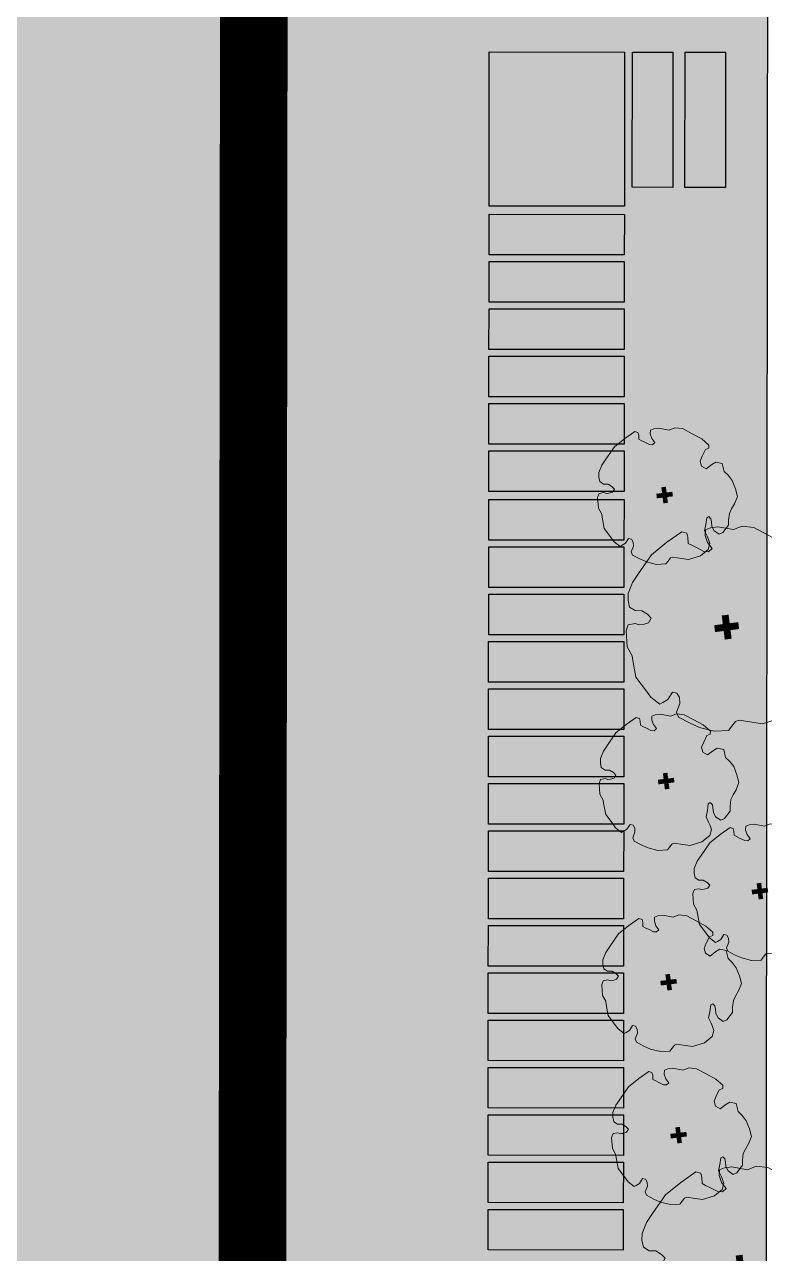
# Model space of a CAD drawing. Header units: millimetres. Extents: x -1030105 to 906887, y -616134 to 1220667.
# Drawn here: x -599842 to -594371, y -464372 to -455284 of the extents above; entities that cross this region are included whole.
import ezdxf

# ---------------------------------------------------------------- set-up
doc = ezdxf.new("R2010")
doc.units = ezdxf.units.MM
doc.header["$MEASUREMENT"] = 0
doc.layers.get('Defpoints').update_dxf_attribs({"color": 1})
for name, color, linetype, lineweight in [('240930  KHU B- TMB gời inno$0$A-WALL', 1, 'Continuous', 30), ('HATCH', 8, 'Continuous', 5), ('QH_KTCQ_Caycanhquan', 97, 'Continuous', 18)]:
    doc.layers.add(name, color=color, linetype=linetype, lineweight=lineweight)
for name, color, linetype in [('240930  KHU B- TMB gời inno$0$DA-WALL-LOW', 1, 'Continuous'), ('240930  KHU B- TMB gời inno$0$TMB-KHU B-XREF$0$Xref-LBC-Plot$0$DA-SITE-CNTR1', 8, 'Continuous'), ('240930  KHU B- TMB gời inno$0$XREF_LBC_ZONE B_BEACH VILLA 22 11 11$0$DA-FLOR-PATT', 251, 'Continuous'), ('ranh dat', 7, 'Continuous'), ('TMB-KHU B-XREF$0$Xref-LBC-Plot$0$DA-SITE-CNTR1', 8, 'Continuous')]:
    doc.layers.add(name, color=color, linetype=linetype)
doc.layers.add('TMB-KHU B-XREF$0$GRASS', color=95, linetype='Continuous', lineweight=0, transparency=0.6)

# ---------------------------------------------------------------- blocks, each defined once
blk = doc.blocks.new('Xref Khu Spa-Wellness - TBM$0$TREE_T')
at = {"const_width": 100}
for points in [[(-124, 124), (124, -124)], [(124, 124), (-124, -124)]]:
    blk.add_lwpolyline(points, dxfattribs=at)
blk = doc.blocks.new('Xref Khu Spa-Wellness - TBM$0$TREE_5')
at = {"layer": 'QH_KTCQ_Caycanhquan', "color": 114, "true_color": 0x139b48}
blk.add_lwpolyline([(-936, 1164), (-781, 1299), (-578, 1386), (-423, 1425), (-249, 1454), (-181, 1415), (-143, 1289), (-85, 1222), (-17, 1193), (41, 1222), (31, 1347), (60, 1425), (80, 1473), (244, 1473), (370, 1434), (592, 1376), (776, 1212), (824, 1164), (960, 1106), (1114, 932), (1143, 845), (1076, 768), (1018, 748), (979, 710), (931, 642), (940, 565), (1018, 555), (1114, 565), (1192, 623), (1289, 632), (1366, 565), (1424, 487), (1472, 323), (1482, 169), (1501, -160), (1434, -440), (1356, -691), (1289, -720), (1240, -682), (1182, -614), (1124, -624), (1037, -643), (931, -662), (873, -701), (863, -769), (969, -798), (1056, -856), (1105, -923), (1066, -991), (989, -1068), (786, -1174), (718, -1290), (573, -1377), (341, -1416), (109, -1455), (-94, -1445), (-133, -1387), (-94, -1319), (-124, -1167), (-158, -1051), (-245, -987), (-362, -999), (-402, -1151), (-439, -1243), (-568, -1308), (-704, -1194), (-829, -1184), (-965, -1145), (-1129, -1049), (-1265, -942), (-1313, -778), (-1332, -653), (-1352, -546), (-1429, -421), (-1497, -334), (-1497, -131), (-1458, -54), (-1323, -44), (-1226, -92), (-1158, -160), (-1110, -208), (-1042, -218), (-1023, -170), (-1100, -44), (-1158, 82), (-1274, 140), (-1342, 178), (-1419, 227), (-1468, 352), (-1419, 565), (-1265, 787), (-1129, 864), (-965, 951), (-936, 999), (-936, 1086)], close=True, dxfattribs=at)
blk.add_blockref('Xref Khu Spa-Wellness - TBM$0$TREE_T', (0, 0), dxfattribs=at)
blk = doc.blocks.new('240930  KHU B- TMB gời inno$0$sdfdfedfre r')
at = {"color": 252}
blk.add_wipeout([(19993.0741, -1639.2517), (20007.3321, -1639.2517), (20007.3321, -1644.7517), (20005.2741, -1644.7517), (20005.2741, -1658.868), (20006.4741, -1658.868), (20006.4741, -1666.468), (20005.2741, -1666.4681), (20005.2741, -1684.2681), (20005.4741, -1684.2681), (20005.4741, -1687.018), (20000.3741, -1687.018), (20000.3741, -1684.268), (20000.2739, -1684.268), (20000.2739, -1686.768), (20000.0741, -1686.768), (20000.0741, -1680.8676), (19998.0741, -1680.8676), (19998.0741, -1681.3991), (19998.5741, -1681.3991), (19998.5741, -1681.8991), (19995.5741, -1681.8991), (19995.5741, -1682.168), (19992.7741, -1682.168), (19992.774, -1679.9673), (19992.5743, -1679.9673), (19992.5741, -1658.868), (19993.0741, -1658.868)], dxfattribs=at).dxf.layer = '240930  KHU B- TMB gời inno$0$A-WALL'
at = {"layer": '240930  KHU B- TMB gời inno$0$DA-WALL-LOW', "color": 252}
blk.add_lwpolyline([(20002.0239, -1659.8678), (20002.0239, -1658.868), (20006.4741, -1658.868), (20006.4741, -1666.468), (20005.2741, -1666.468), (20005.2741, -1684.268), (20000.1741, -1684.268), (20000.1741, -1681.768), (20000.0741, -1681.768), (20000.0741, -1679.9672)], dxfattribs=at)
at = {"layer": '240930  KHU B- TMB gời inno$0$XREF_LBC_ZONE B_BEACH VILLA 22 11 11$0$DA-FLOR-PATT'}
for points in [[(20007.3321, -1674.4481), (20007.3321, -1674.7481), (20006.3321, -1674.7481), (20006.3321, -1674.4481)], [(20007.3321, -1674.7981), (20007.3321, -1675.0981), (20006.3321, -1675.0981), (20006.3321, -1674.7981)], [(20007.3321, -1675.1481), (20007.3321, -1675.4481), (20006.3321, -1675.4481), (20006.3321, -1675.1481)], [(20007.3321, -1675.4981), (20007.3321, -1675.7981), (20006.3321, -1675.7981), (20006.3321, -1675.4981)], [(20007.3321, -1675.8481), (20007.3321, -1676.1481), (20006.3321, -1676.1481), (20006.3321, -1675.8481)], [(20007.3321, -1676.1981), (20007.3321, -1676.4981), (20006.3321, -1676.4981), (20006.3321, -1676.1981)], [(20007.3321, -1676.5481), (20007.3321, -1676.8481), (20006.3321, -1676.8481), (20006.3321, -1676.5481)], [(20007.3321, -1676.8981), (20007.3321, -1677.1981), (20006.3321, -1677.1981), (20006.3321, -1676.8981)], [(20007.3321, -1677.2481), (20007.3321, -1677.5481), (20006.3321, -1677.5481), (20006.3321, -1677.2481)], [(20007.3321, -1677.5981), (20007.3321, -1677.8981), (20006.3321, -1677.8981), (20006.3321, -1677.5981)], [(20007.3321, -1677.9481), (20007.3321, -1678.2481), (20006.3321, -1678.2481), (20006.3321, -1677.9481)], [(20007.3321, -1678.2981), (20007.3321, -1678.5981), (20006.3321, -1678.5981), (20006.3321, -1678.2981)], [(20007.3321, -1678.6481), (20007.3321, -1678.9481), (20006.3321, -1678.9481), (20006.3321, -1678.6481)], [(20007.3321, -1678.9981), (20007.3321, -1679.2981), (20006.3321, -1679.2981), (20006.3321, -1678.9981)], [(20007.3321, -1679.3481), (20007.3321, -1679.6481), (20006.3321, -1679.6481), (20006.3321, -1679.3481)], [(20007.3321, -1679.6981), (20007.3321, -1679.9981), (20006.3321, -1679.9981), (20006.3321, -1679.6981)], [(20007.3321, -1680.0581), (20007.3321, -1680.3581), (20006.3321, -1680.3581), (20006.3321, -1680.0581)], [(20007.3321, -1680.4081), (20007.3321, -1680.7081), (20006.3321, -1680.7081), (20006.3321, -1680.4081)], [(20007.3321, -1680.7581), (20007.3321, -1681.0581), (20006.3321, -1681.0581), (20006.3321, -1680.7581)], [(20007.3321, -1681.1081), (20007.3321, -1681.4081), (20006.3321, -1681.4081), (20006.3321, -1681.1081)], [(20007.3321, -1681.4581), (20007.3321, -1681.7581), (20006.3321, -1681.7581), (20006.3321, -1681.4581)], [(20007.3321, -1681.8081), (20007.3321, -1682.1081), (20006.3321, -1682.1081), (20006.3321, -1681.8081)], [(20007.3321, -1682.1681), (20007.3321, -1683.3081), (20006.3321, -1683.3081), (20006.3321, -1682.1681)], [(20005.8841, -1683.3081), (20005.5841, -1683.3081), (20005.5841, -1682.3081), (20005.8841, -1682.3081)], [(20006.2741, -1683.3081), (20005.9741, -1683.3081), (20005.9741, -1682.3081), (20006.2741, -1682.3081)]]:
    blk.add_lwpolyline(points, close=True, dxfattribs=at)
at = {"layer": 'QH_KTCQ_Caycanhquan', "color": 116, "rotation": 322.2616449089547}
for p, xscale, yscale, zscale in [((20005.4637, -1674.3224, -0.0027), 0.0005117573848609263, 0.0005117573848609263, 0.0005117573848609263), ((20005.9236, -1675.2986, -0.0027), 0.0003411715899072842, 0.0003411715899072842, 0.0003411715899072842), ((20005.9985, -1676.4298, -0.0027), 0.0003411715899072842, 0.0003411715899072842, 0.0003411715899072842), ((20005.3242, -1677.1041, -0.0027), 0.0003411715899072842, 0.0003411715899072842, 0.0003411715899072842), ((20006.0184, -1677.9172, -0.0027), 0.0003411715899072842, 0.0003411715899072842, 0.0003411715899072842), ((20005.5721, -1679.0562, -0.0027), 0.0005117573848609263, 0.0005117573848609263, 0.0005117573848609263), ((20006.032, -1680.0324, -0.0027), 0.0003411715899072842, 0.0003411715899072842, 0.0003411715899072842)]:
    blk.add_blockref('Xref Khu Spa-Wellness - TBM$0$TREE_5', p, dxfattribs=dict(at, xscale=xscale, yscale=yscale, zscale=zscale))
at = {"color": 2}
blk.add_wipeout([(19992.5742, -1683.423), (19996.2692, -1683.423), (19996.2692, -1685.023), (19999.9242, -1685.023), (19999.9242, -1685.168), (20000.2692, -1685.168), (20000.2692, -1686.873), (20004.6742, -1686.873), (20004.6742, -1685.168), (20005.0192, -1685.168), (20005.0192, -1669.923), (20006.4242, -1669.923), (20006.4242, -1662.113), (20000.2692, -1662.113), (20000.2692, -1664.468), (19999.1792, -1664.468), (19999.1792, -1663.313), (19992.5742, -1663.313)], dxfattribs=at).dxf.layer = 'Defpoints'
blk.add_wipeout([(20004.6742, -1686.873), (20004.6742, -1685.168), (20005.0192, -1685.168), (20005.0192, -1669.923), (20006.4242, -1669.923), (20006.4242, -1662.113), (20000.2692, -1662.113), (20000.2692, -1664.468), (19999.1792, -1664.468), (19999.1792, -1663.313), (19992.5742, -1663.313), (19992.5742, -1683.423), (19996.2692, -1683.423), (19996.2692, -1685.023), (19999.9242, -1685.023), (19999.9242, -1685.168), (20000.2692, -1685.168), (20000.2692, -1686.873)], dxfattribs=at).dxf.layer = 'HATCH'
blk = doc.blocks.new('240930  KHU B- TMB gời inno$0$A$C2E32106B')
at = {"layer": '240930  KHU B- TMB gời inno$0$A-WALL', "color": 0, "xscale": 999.9999999999969, "yscale": 999.9999999999969, "zscale": 999.9999999999969, "rotation": 90}
blk.add_blockref('240930  KHU B- TMB gời inno$0$sdfdfedfre r', (-1683501.7, -20009071.7), dxfattribs=at)
blk = doc.blocks.new('240930  KHU B- TMB gời inno$0$A$C55f665a7')
at = {"xscale": 0.001000000000000002, "yscale": 0.001000000000000002, "zscale": 0.001000000000000002, "rotation": 90}
blk.add_blockref('240930  KHU B- TMB gời inno$0$A$C2E32106B', (419.3139, -90.949, 96.7712), dxfattribs=at)

msp = doc.modelspace()

# ---------------------------------------------------------------- hatches: boundary and pattern name
at = {"layer": 'TMB-KHU B-XREF$0$GRASS', "true_color": 0x3d6827}
h = msp.add_hatch(dxfattribs=at)
h.set_pattern_fill('CROSS', color=79, scale=2000, angle=-0.0605062)
h.set_pattern_definition([(359.939493816, (-1186721561.66, -431575606.1), (500.52773717, 499.47170523), [250, -750]), (89.939493816, (-1186721436.8, -431575731.24), (-499.47170523, 500.52773717), [250, -750])])
h.paths.add_polyline_path([(-532195.447, -504328.015), (-532160.438, -449322.924), (-565163.916, -449301.919), (-565166.564, -451809.425), (-598159.414, -451774.583), (-598156.774, -449274.584), (-631159.133, -449239.733), (-631161.773, -451739.731), (-664164.132, -451704.88), (-664161.492, -449204.881), (-697163.851, -449170.03), (-697166.491, -451670.028), (-730182.461, -451635.162), (-730237.884, -504117.412)])

# ---------------------------------------------------------------- next in the draw order: block references
at = {"extrusion": (2.64092e-09, -1.16997e-09, 1), "xscale": 1000, "yscale": 1000, "zscale": 1000, "rotation": 359.939493815354}
msp.add_blockref('240930  KHU B- TMB gời inno$0$A$C55f665a7', (-1017362.464, -363899.137, 200.73), dxfattribs=at)

# ---------------------------------------------------------------- next in the draw order: linework, layer by layer
at = {"layer": '240930  KHU B- TMB gời inno$0$TMB-KHU B-XREF$0$Xref-LBC-Plot$0$DA-SITE-CNTR1'}
for points in [[(-598141.037, -451792.803), (-598138.28, -449292.804), (-614638.27, -449274.608), (-614698.927, -504276.509), (-598198.939, -504296.542)], [(-581641.047, -451810.999), (-598141.037, -451792.803), (-598198.939, -504296.542), (-583745.232, -504314.091), (-581698.95, -504315.49)]]:
    msp.add_lwpolyline(points, close=True, dxfattribs=at)
at = {"layer": 'ranh dat'}
for points in [[(-598141.037, -451792.803), (-598138.28, -449292.804), (-614638.27, -449274.608), (-614698.927, -504276.509), (-598198.939, -504296.542)], [(-581641.047, -451810.999), (-598141.037, -451792.803), (-598198.939, -504296.542), (-583745.232, -504314.091), (-581698.95, -504315.49)]]:
    msp.add_lwpolyline(points, close=True, dxfattribs=at)
at = {"layer": 'TMB-KHU B-XREF$0$Xref-LBC-Plot$0$DA-SITE-CNTR1', "extrusion": (2.65549e-09, 1.26306e-08, 1), "const_width": 500, "elevation": -0.163}
msp.add_lwpolyline([(-598198.909, -504278.597), (-598140.823, -449274.592)], dxfattribs=at)

doc.saveas('drawing.dxf')
